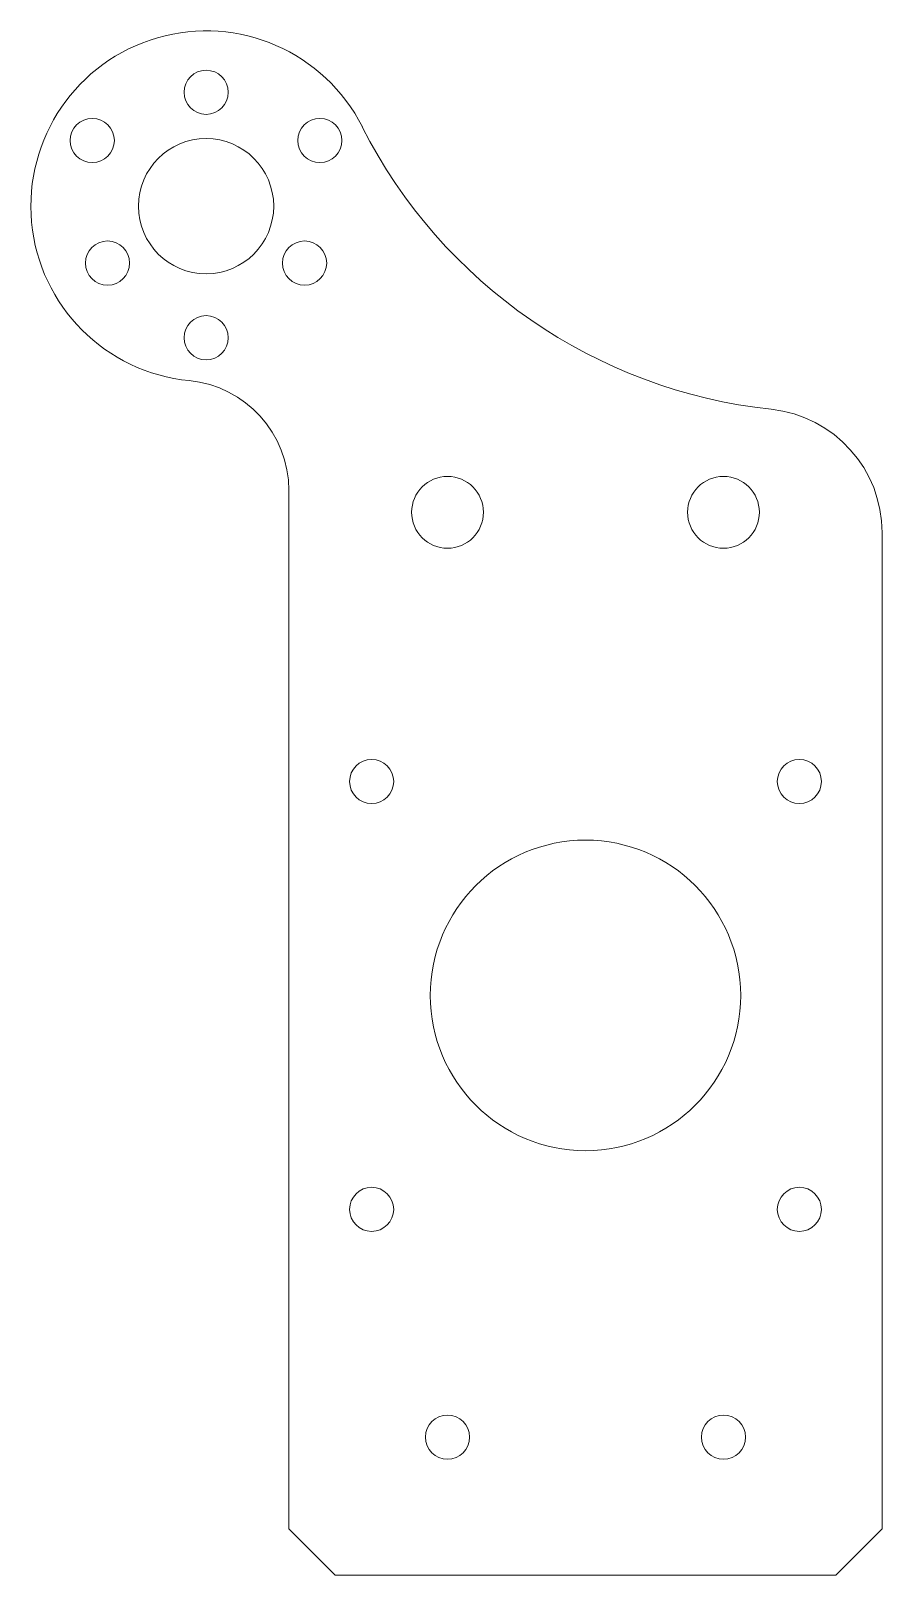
# Model space of a CAD drawing. Header units: millimetres. Extents: x -40 to 22, y 0 to 112.
import ezdxf

# ---------------------------------------------------------------- set-up
doc = ezdxf.new("R2010")
doc.units = ezdxf.units.MM

msp = doc.modelspace()

# ---------------------------------------------------------------- linework, layer by layer
at = {"color": 7, "linetype": 'Continuous', "lineweight": 15}
for p, q in [((-21.5, 78.58), (-21.5, 3.35)), ((21.5, 3.35), (21.5, 75.52)), ((-21.5, 3.35), (-18.15, 0)), ((18.15, 0), (21.5, 3.35)), ((-18.15, 0), (18.15, 0))]:
    msp.add_line(p, q, dxfattribs=at)
for centre, radius in [((-27.5, 107.43), 1.6), ((-35.75, 103.94), 1.6), ((-19.25, 103.94), 1.6), ((-27.5, 99.18), 4.9), ((-34.64, 95.06), 1.6), ((-20.36, 95.06), 1.6), ((-27.5, 89.65), 1.6), ((-10, 77), 2.6), ((10, 77), 2.6), ((-15.5, 57.5), 1.6), ((15.5, 57.5), 1.6), ((0, 42), 11.25), ((-15.5, 26.5), 1.6), ((15.5, 26.5), 1.6), ((-10, 10), 1.6), ((10, 10), 1.6)]:
    msp.add_circle(centre, radius, dxfattribs=at)
for centre, radius, start, end in [((-27.5, 99.18), 12.7, 26.8932, 264.4555), ((17.49, 122), 37.75, 206.8932, 263.8679), ((-29.5, 78.58), 8, 0, 84.4555), ((12.5, 75.52), 9, 0, 83.8679)]:
    msp.add_arc(centre, radius, start, end, dxfattribs=at)

doc.saveas('drawing.dxf')
